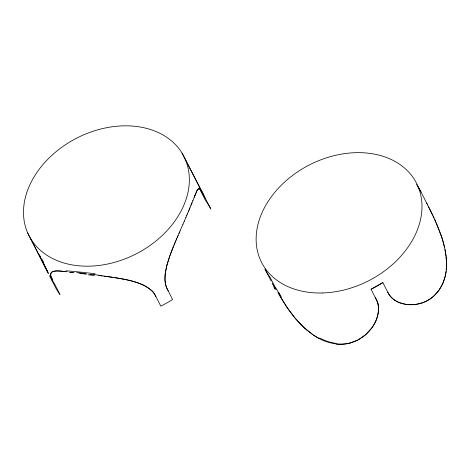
<?xml version="1.0" encoding="UTF-8"?>
<svg xmlns="http://www.w3.org/2000/svg" width="470" height="470" viewBox="0 0 470 470"><rect width="100%" height="100%" fill="white"/><g stroke="black" fill="none" stroke-linecap="round" stroke-linejoin="round"><path stroke-width="0.7" d="M446.488 265.18C446.653 255.762 444.72 246.421 441.847 237.491M446.471 265.944C446.676 282.599 436.201 299.978 419.246 303.702M446.212 269.892L446.5 263.882L446.124 256.961M166.433 267.148L165.246 273.581L164.958 279.527M165.252 273.522C164.565 278.921 164.864 284.691 167.49 289.567M446.03 271.425L445.255 275.849M165.328 272.958L166.962 265.045L169.799 256.033M445.096 276.524L442.922 283.181M166.58 266.555L167.208 264.152M167.555 262.942L169.541 256.761M169.764 256.132L170.68 253.6M169.987 255.498L170.446 254.235M170.633 253.724L172.425 249.041M170.916 252.966L172.143 249.764M172.396 249.118L174.012 245.087M172.649 248.471L173.43 246.527M192.835 200.731L194.21 197.318M192.923 200.508L191.831 203.204M194.151 197.453L194.639 196.243M191.643 203.675L192.001 202.793M194.498 196.589L194.915 195.567M191.243 204.644L191.784 203.328M194.833 195.773L195.05 195.238M173.959 245.222L175.04 242.608M190.838 205.637L191.337 204.421M194.997 195.373L195.179 194.921M174.229 244.57L174.499 243.918M195.156 194.985L195.455 194.251M190.879 205.537L189.768 208.222M174.664 243.513L175.651 241.145M195.438 194.304L195.608 193.893M189.322 209.297L189.933 207.828M188.864 210.395L189.445 209.003M175.316 241.956L176.42 239.324M195.561 194.004L196.16 192.588M188.394 211.518L188.946 210.202M195.679 193.716L195.914 193.158M188.435 211.418L187.383 213.921M175.986 240.352L176.702 238.666M176.655 238.778L178.112 235.376M186.672 215.589L187.424 213.821M177.261 237.35L177.542 236.692M185.897 217.399L186.837 215.207M185.991 217.181L184.216 221.305M178.001 235.623L179.017 233.279M178.964 233.408L179.352 232.503M179.246 232.75L180.104 230.776M182.924 224.29L184.299 221.112M180.022 230.958L182.959 224.202M196.143 192.635C196.578 189.909 199.703 186.425 201.189 190.608M196.254 192.383L196.572 191.678M442.652 283.804L438.769 290.583L433.728 296.141M196.672 191.454L197.159 190.473M197.259 190.28L197.694 189.551M372.51 326.938C376.952 320.311 379.719 311.998 377.962 304.014M197.782 189.422L198.111 188.993M372.128 327.496L365.725 334.634L358.293 339.757M198.193 188.911L199.286 188.511L200.52 189.61M433.228 296.57C427.747 301.247 420.75 304.061 413.577 304.625M361.501 337.854C371.835 330.956 379.637 318.701 378.315 305.952M360.737 338.347C346.226 347.853 326.797 344.68 313.255 334.963M377.157 301.358L371.071 289.238L382.833 282.57L388.091 292.857C393.701 303.567 407.748 306.475 418.729 303.826M357.658 340.08L350.796 342.742M412.936 304.666L406.015 304.384L399.453 302.668M65.806 271.648C58.48 270.826 45.531 268.629 52.84 280.367M62.722 271.36C57.217 270.614 46.559 269.804 52.246 279.016M63.573 271.437L67.269 271.801M71.716 272.283L72.95 272.418M79.553 273.17L82.42 273.499M89.829 274.363L91.368 274.545M98.771 275.443L101.614 275.802M99.523 275.532L103.042 275.984M102.824 275.955C116.625 277.946 130.86 279.392 143.685 285.237M104.463 276.172L112.918 277.353M114.31 277.564C127.182 279.844 141.194 281.618 151.463 290.448M398.954 302.469C394.107 300.524 389.906 296.864 387.703 292.093M319.488 338.659L313.484 335.116L306.481 329.793M144.672 285.731L149.166 288.521L152.844 291.894M312.55 334.481L303.914 327.502L295.53 318.666M305.835 329.235C294.202 318.989 285.437 305.958 277.964 292.493M294.972 317.996L287.317 307.791L279.098 294.52M200.637 189.768L202.699 193.287M418.018 187.142L421.044 192.077L426.748 203.228M201.313 190.808L201.965 191.93M202.124 192.218L203.539 194.868M272.894 284.397L275.22 288.351L276.666 289.491L275.12 288.21L272.206 283.099M276.489 289.755L275.467 287.787M203.457 194.709L203.716 195.209M204.274 196.29L185.151 159.072A87.003 65.06 -27.1 0 0 44.491 162.796A87.003 65.06 -27.1 0 0 89.623 266.155A87.003 65.06 -27.1 0 0 185.151 159.072M271.114 280.984L264.968 268.987A87.003 65.06 -27.1 0 0 270.262 277.623L275.526 287.91M182.043 153.103L204.814 197.335M204.673 197.053L205.314 198.311M167.878 290.331L168.207 290.965M155.864 296.482L155.599 295.971A46.836 31.091 -25.6 0 0 154.142 293.515M426.707 203.14L426.977 203.675M376.018 298.897L376.341 299.537M375.236 297.375L375.888 298.644M205.296 198.27L210.772 208.974A87.003 65.06 -27.1 0 0 205.478 200.343L200.214 190.056M54.731 284.238L59.996 294.52A87.003 65.06 -27.1 0 1 54.702 285.889L49.438 275.602M427.677 205.055L426.842 203.404M27.689 232.944L47.264 271.331M427.606 204.908L429.545 208.756M30.803 238.913L48.422 273.611M428.628 206.923L428.775 207.223M429.081 207.828L429.233 208.134M47.082 270.973L41.66 259.851M429.427 208.516L429.703 209.068M429.95 209.567L430.667 211.001M429.686 209.038L430.344 210.349M46.042 268.893L39.357 254.746M430.485 210.642L436.037 222.41M430.755 211.189L431.025 211.741M431.301 212.293L431.578 212.851M431.854 213.421L432.406 214.567M432.964 215.73L434.086 218.109M434.68 219.39L441.63 236.815M39.985 256.179L40.538 257.413M436.307 223.038L437.4 225.577M437.664 226.223L438.974 229.466M439.233 230.124L442.405 239.259L444.62 247.684M444.973 249.382L446.036 256.121M164.982 280.085L165.522 284.15L166.509 287.434L172.561 299.472A87.003 65.06 -27.1 0 1 160.805 306.14L155.541 295.853A43.44 28.834 -25.7 0 0 152.915 291.846M66.194 270.814A48.845 2.274 7.3 0 1 95.105 273.775M88.148 274.797A48.639 0.364 6.8 0 1 94.335 275.526M53.457 282.605A43.44 4.33 56.3 0 1 51.765 278.916M200.602 189.921A43.44 4.436 56.4 0 1 201.46 191.648M44.192 264.334A43.44 0.535 63.7 0 1 42.535 261.032M151.599 290.354A44.268 29.369 -25.1 0 1 154.201 293.48M93.712 274.574A50.554 2.426 7.3 0 1 99.205 275.244M90.475 274.327A51.23 1.463 7.1 0 1 93.935 274.738M76.745 272.635A47.112 0.852 7 0 1 85.922 273.681M81.674 273.634A47.112 0.423 6.8 0 1 86.633 274.21M70.453 272.253A51.23 1.128 7.4 0 1 74.031 272.653M69.407 272.277A50.554 1.627 7.9 0 1 71.646 272.524M52.152 280.29A44.268 4.77 55.5 0 1 50.936 277.271M54.561 284.056A47.552 4.342 57 0 1 53.586 282.1M199.562 188.646A47.552 4.348 57 0 1 200.502 190.468M48.251 273.105A46.836 0.617 63.8 0 1 46.924 270.485M43.305 262.084A44.268 0.776 64 0 1 41.918 259.293M274.827 288.656A43.44 1.022 64.6 0 1 273.816 286.964M416.508 184.463A87.003 65.06 -27.1 0 1 421.044 192.077M382.833 282.57A87.003 65.06 -27.1 0 1 371.071 289.244M281.295 296.97A44.145 4.03 57 0 1 278.792 292.546M335.944 343.382A48.845 39.31 49.8 0 1 319.694 338.012M350.843 342.853A48.639 40.05 52.2 0 1 336.003 344.128M377.175 301.352A44.145 29.434 -22.8 0 1 378.456 305.911M275.062 289.132A44.145 1.457 65.5 0 1 274.738 289.015M279.339 294.138A43.44 3.842 57.2 0 1 276.906 289.673M376.323 299.531A43.44 28.876 -24.2 0 1 378.021 303.996M322.261 292.969A87.003 65.06 -27.1 0 0 417.789 185.879A87.003 65.06 -27.1 0 0 277.13 189.61A87.003 65.06 -27.1 0 0 322.261 292.969"/></g></svg>
